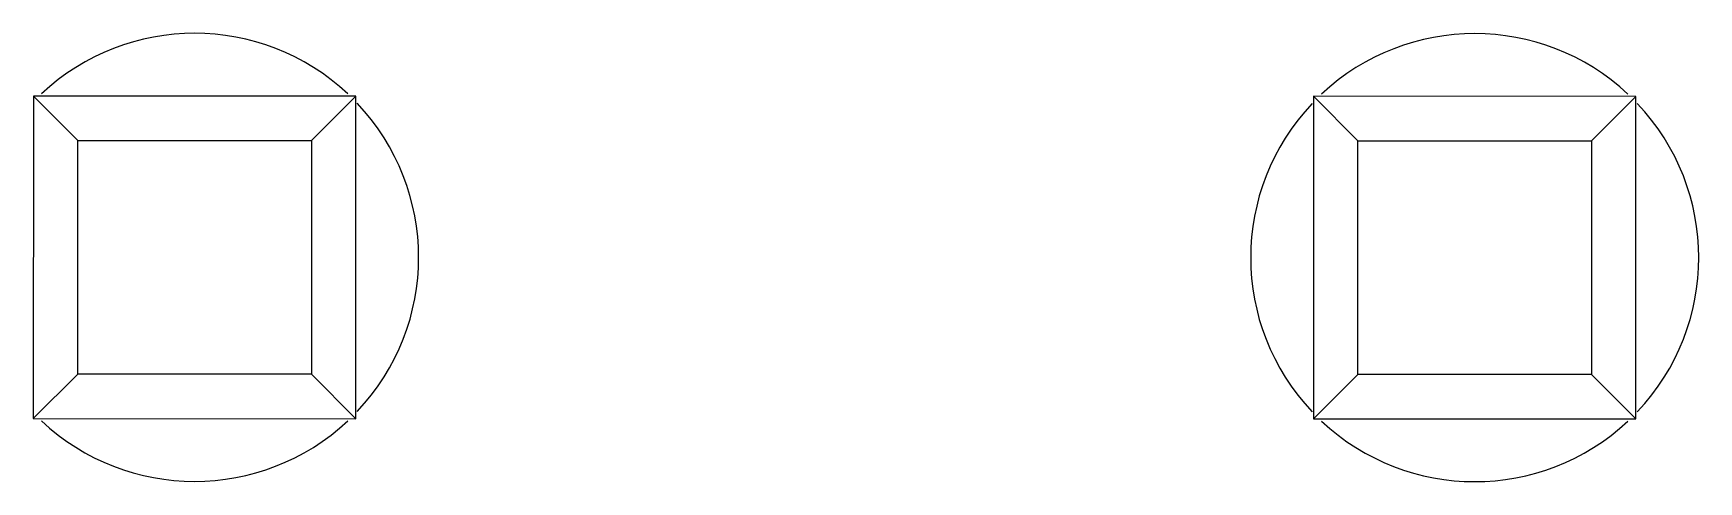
# Model space of a CAD drawing. Header units: inches. Extents: x -29 to 164, y -51 to 83.
# Drawn here: x 135.748 to 139.053, y 12.133 to 13.023 of the extents above; entities that cross this region are included whole.
import ezdxf

# ---------------------------------------------------------------- set-up
doc = ezdxf.new("R2010")
doc.units = ezdxf.units.IN
doc.header["$LTSCALE"] = 1.21
doc.header["$MEASUREMENT"] = 0
doc.layers.get('0').update_dxf_attribs({"linetype": 'CONTINUOUS'})

msp = doc.modelspace()

# ---------------------------------------------------------------- linework, layer by layer
at = {"color": 7, "linetype": 'Continuous'}
for p, q in [((135.7485, 12.8985), (135.7484, 12.2585)), ((135.8367, 12.8103), (135.7485, 12.8985)), ((136.3885, 12.8983), (135.7485, 12.8985)), ((136.3885, 12.8983), (136.3004, 12.8102)), ((136.3884, 12.2583), (136.3885, 12.8983)), ((138.2885, 12.8979), (138.2884, 12.2579)), ((138.9285, 12.8978), (138.2885, 12.8979)), ((138.3767, 12.8097), (138.2885, 12.8979)), ((138.9285, 12.8978), (138.8404, 12.8096)), ((138.9284, 12.2578), (138.9285, 12.8978)), ((135.8366, 12.3466), (135.8367, 12.8103)), ((135.8367, 12.8103), (136.3004, 12.8102)), ((136.3004, 12.8102), (136.3003, 12.3465)), ((138.3766, 12.3461), (138.3767, 12.8097)), ((138.3767, 12.8097), (138.8404, 12.8096)), ((138.8404, 12.8096), (138.8403, 12.346)), ((135.8366, 12.3466), (135.7484, 12.2585)), ((136.3003, 12.3465), (135.8366, 12.3466)), ((136.3884, 12.2583), (136.3003, 12.3465)), ((138.3766, 12.3461), (138.2884, 12.2579)), ((138.8403, 12.346), (138.3766, 12.3461)), ((138.9284, 12.2578), (138.8403, 12.346)), ((135.7484, 12.2585), (136.3884, 12.2583)), ((138.2884, 12.2579), (138.9284, 12.2578))]:
    msp.add_line(p, q, dxfattribs=at)
for centre, start, end in [((136.0685, 12.5784), 46.8548, 133.1203), ((138.6085, 12.5779), 46.8548, 133.1203), ((136.0685, 12.5784), 316.534, 43.4753), ((138.6085, 12.5779), 136.534, 223.4753), ((138.6085, 12.5779), 316.534, 43.4753), ((136.0685, 12.5784), 226.8548, 313.1203), ((138.6085, 12.5779), 226.8548, 313.1203)]:
    msp.add_arc(centre, 0.4445, start, end, dxfattribs=at)

doc.saveas('drawing.dxf')
